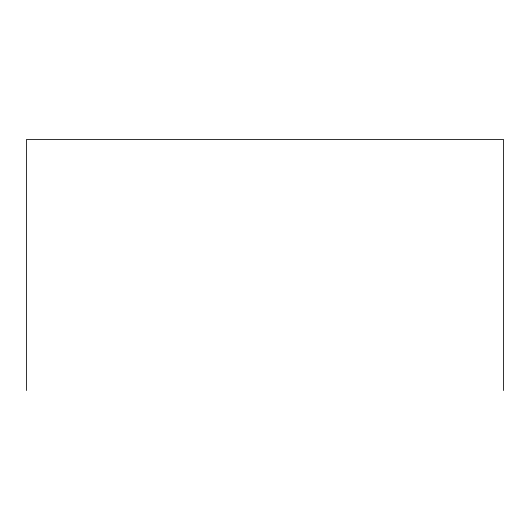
<?xml version="1.0" encoding="UTF-8"?>
<svg xmlns="http://www.w3.org/2000/svg" width="530" height="530" viewBox="0 0 530 530"><rect width="100%" height="100%" fill="white"/><g stroke="black" fill="none" stroke-linecap="round" stroke-linejoin="round"><path stroke-width="0.79" d="M503.5 390.524L503.5 139.476L26.5 139.476L26.5 390.524"/></g></svg>
